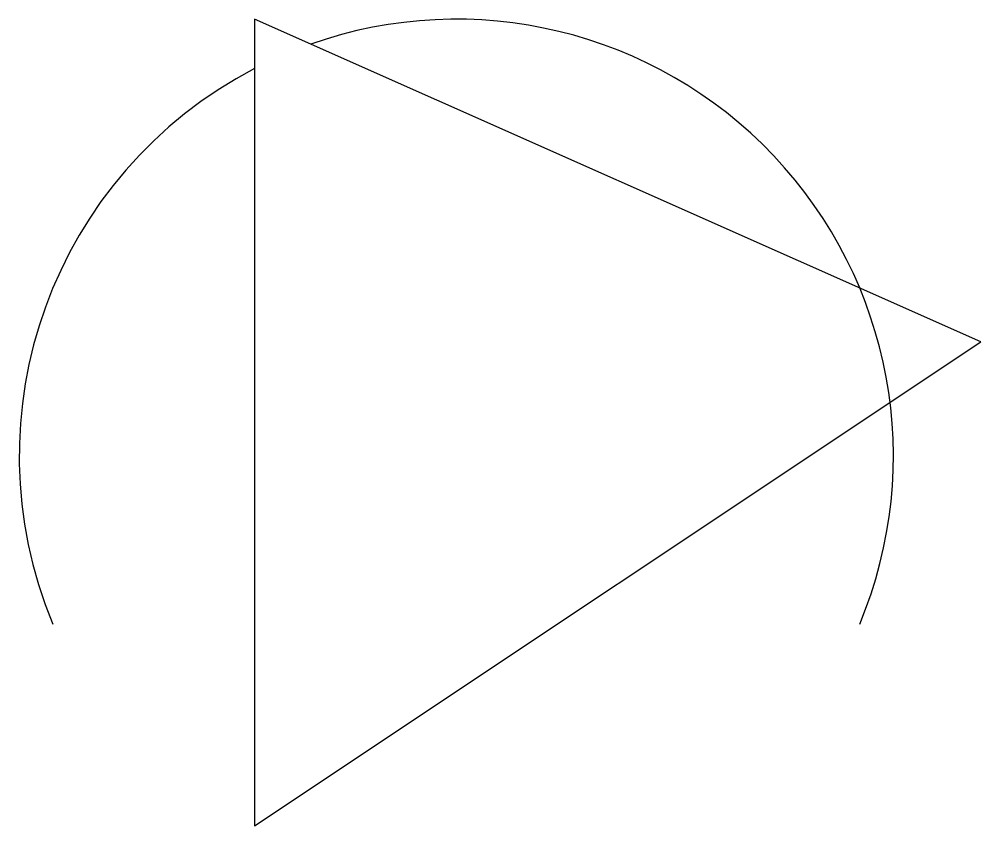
# Model space of a CAD drawing. Header units: millimetres. Extents: x 4.2 to 28, y 0 to 20.
import ezdxf

# ---------------------------------------------------------------- set-up
doc = ezdxf.new("R2010")
doc.units = ezdxf.units.MM
doc.layers.get('0').update_dxf_attribs({"lineweight": 25})

msp = doc.modelspace()

# ---------------------------------------------------------------- linework, layer by layer
at = {"flags": 128}
msp.add_lwpolyline([(10, 0), (28, 12), (10, 20)], close=True, dxfattribs=at)
for start, end in [(337.3801, 109.4552), (117.4864, 202.6199)]:
    msp.add_arc((15, 9.167), 10.833, start, end)

doc.saveas('drawing.dxf')
